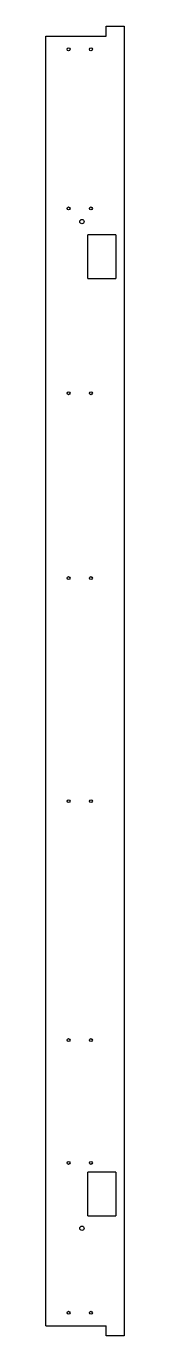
# Model space of a CAD drawing. Header units: millimetres. Extents: x 933 to 1051, y -940 to 1044.
import ezdxf

# ---------------------------------------------------------------- set-up
doc = ezdxf.new("R2010")
doc.units = ezdxf.units.MM

msp = doc.modelspace()

# ---------------------------------------------------------------- linework, layer by layer
at = {"color": 7, "linetype": 'Continuous', "lineweight": 25}
for p, q in [((1024.1, 1029), (1024.1, 1044)), ((1024.1, 1044), (1051.5, 1044)), ((1051.5, 1044), (1051.5, -940)), ((932.5, -925), (932.5, 1029)), ((932.5, 1029), (1024.1, 1029)), ((996.5, 662), (996.5, 728)), ((1039, 728), (996.5, 728)), ((1039, 728), (1039, 662)), ((996.5, 662), (1039, 662)), ((996.5, -758), (996.5, -692)), ((1039, -692), (996.5, -692)), ((1039, -692), (1039, -758)), ((996.5, -758), (1039, -758)), ((932.5, -925), (1024.1, -925)), ((1024.1, -940), (1024.1, -925)), ((1051.5, -940), (1024.1, -940))]:
    msp.add_line(p, q, dxfattribs=at)
for centre, radius in [((967, 1009), 2.25), ((1001, 1009), 2.25), ((967, 768), 2.25), ((1001, 768), 2.25), ((987.4, 748), 3.3), ((967, 488), 2.25), ((1001, 488), 2.25), ((967, 208), 2.25), ((1001, 208), 2.25), ((967, -130), 2.25), ((1001, -130), 2.25), ((967, -492), 2.25), ((1001, -492), 2.25), ((967, -678), 2.25), ((1001, -678), 2.25), ((987.4, -777), 3.3), ((967, -905), 2.25), ((1001, -905), 2.25)]:
    msp.add_circle(centre, radius, dxfattribs=at)

doc.saveas('drawing.dxf')
